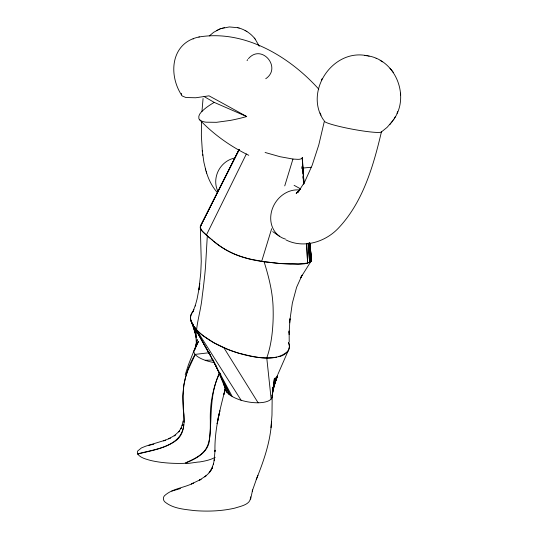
<?xml version="1.0" encoding="UTF-8"?>
<svg xmlns="http://www.w3.org/2000/svg" width="538" height="538" viewBox="0 0 538 538"><rect width="100%" height="100%" fill="white"/><g stroke="black" fill="none" stroke-linecap="round" stroke-linejoin="round"><path stroke-width="0.81" d="M289.088 334.542L289.148 330.978L289.209 342.067M184.097 422.364L182.994 395.934L183.761 385.181L185.442 377.589L187.87 370.426L195.227 354.522M201.481 121.326L201.367 135.751L202.382 151.736M289.108 332.867L290.029 318.772L289.673 322.813M201.084 225.328C198.226 229.571 204.864 233.196 207.305 235.92L205.543 266.344A152.099 48.205 -86.7 0 1 204.736 275.328L203.673 284.965A189.914 57.99 -86.6 0 1 202.194 296.458C200.856 312.403 194.541 327.75 196.457 343.876M201.972 111.406L203.068 98.494M210.553 470.938L212.113 468.174L208.421 473.568L204.837 476.829L205.967 475.881L199.43 480.172L201.077 479.297L191.42 483.971L193.411 483.063C184.09 487.946 172.241 488.43 164.399 495.828C162.893 497.549 163.115 500.185 164.715 501.766C172.913 508.706 184.487 509.325 194.695 510.629C208.085 511.618 221.683 511.134 234.803 508.128C240.298 506.265 251.32 504.604 250.412 496.85M257.937 475.289L256.263 479.513C263.701 461.079 270.372 441.98 271.502 421.967M270.997 427.703L271.979 415.128L272.181 396.694M289.955 319.686L292.349 303.116L296.613 287.258L302.074 275.153L300.634 277.796L311.61 260.345L309.787 243.102M199.618 284.562L199.766 283.546L198.872 289.868L200.741 273.277L201.259 261.448L200.311 226.424L239.208 149.517M272.194 396.519L274.434 378.221L272.127 395.632L275.698 377.777L272.416 392.316M183.767 424.63C181.857 446.97 154.581 449.21 137.62 453.87L137.365 451.927L137.775 450.918L141.4 447.952L145.751 446.17L165.448 440.131L163.653 440.884L170.264 438.093L168.703 438.833L175.227 435.114L174.164 435.908L179.41 431.066L178.717 431.906L181.293 427.865L180.849 428.739L182.382 424.637L182.133 425.538L183.048 420.958M195.852 346.411L196.431 342.558M181.407 93.383L181.481 94.923L182.187 95.959L185.926 97.539L195.765 97.761L209 95.825L216.619 99.967A119.019 4.143 28.6 0 1 237.413 111.4L246.68 116.551A60.034 16.127 -17.1 0 1 230.224 120.431L216.505 122.314L205.919 122.187A42.367 11.547 -17.2 0 1 198.885 118.649C197.809 114.372 202.187 111.184 204.951 108.656A61.393 16.833 -16.9 0 1 214.238 102.388M199.026 288.792L197.029 299.249L195.166 306.021M250.607 499.19L252.598 489.97L252.255 491.1L256.693 478.423M195.94 346.425L197.238 339.525L194.722 349.438L198.461 341.462L194.191 350.204M324.38 121.171L318.765 144.998L312.188 165.233L304.602 182.113L299.316 190.277L300.587 188.69L297.622 192.113M225.24 388.671L223.949 394.354L225.382 388.436A23.8 9.375 11.1 0 0 249.968 402.222A23.8 9.375 11.1 0 0 272.02 395.188M381.449 131.81C373.345 166.06 363.022 202.261 338.16 228.401C325.134 242.053 303.573 248.751 286.048 239.961M225.348 388.564C220.082 409.162 214.386 429.97 214.978 451.436L215.018 450.245L214.198 460.488L214.353 459.344L213.438 464.065L213.579 463.514L211.528 469.21L212.591 466.863L212.349 467.387M272.524 392.35L276.653 377.219L273.674 386.721M185.227 374.751L188.508 364.569L194.05 350.527M211.38 239.302C225.2 251.986 243.25 258.865 261.67 261.374L271.65 228.724M284.743 185.886L292.948 159.04A12.67 1.789 10.3 0 0 293.815 159.127C296.552 159.073 300.271 160.169 302.376 157.957L302.396 157.439L303.721 184.272M273.035 389.129L277.292 376.546L274.528 383.587L277.615 375.78M195.361 305.376L193.263 310.655M219.396 373.829C208.562 395.612 212.571 420.124 208.905 443.204C206.384 452.485 197.567 457.764 189.349 461.436C177.506 465.841 197.426 461.738 199.477 461.987C204.864 461.066 210.378 460.017 215.193 457.307M218.986 373.809C212.826 388.692 209.773 404.764 210.331 420.871C210.183 432.344 211.246 446.385 201.098 454.26C196.168 458.248 190.264 460.716 184.547 463.339C173.182 463.655 161.709 463.036 150.606 460.454C146.107 459.149 140.344 457.905 137.634 453.89M393.238 120.095C410.682 96.934 395.692 58.857 366.317 55.636M397.01 113.316L397.293 112.644M397.461 112.24L397.71 111.635M276.794 376.869L277.635 374.946M277.911 374.307L288.072 351.011A62.993 21.419 10.2 0 0 288.691 349.875L289.41 346.654L288.603 342.323M367.346 55.804C333.042 48.111 303.654 91.379 323.775 120.337M321.327 80.37L322.188 78.595M246.384 153.922L206.37 235.106L202.08 230.91L200.197 227.446M200.311 226.424L238.852 149.806M200.876 225.53L239.228 149.503M192.234 312.612L193.956 309.397M262.578 261.515L279.397 263.465A72.139 17.095 10.3 0 0 290.453 264.057C297.265 263.398 306.586 265.933 311.61 260.345L311.22 258.112M394.468 118.219L395.517 116.369M247.056 60.619L247.715 59.597M209.907 471.799L209.228 472.815L211.178 469.909M393.877 119.18L391.133 122.953M392.632 120.969L387.158 127.311L381.899 131.561M288.072 351.011C274.992 363.211 254.272 356.835 238.825 353.231C225.187 349.027 211.864 342.995 200.815 333.829A101.326 32.784 11.5 0 1 196.188 329.35C192.046 324.986 187.93 317.474 192.611 312.053A60.243 19.563 10.6 0 1 193.398 311.24M389.68 124.722L390.541 123.673M248.455 58.642C261.589 43.275 282.174 67.714 265.745 78.716M209.329 35.918L213.667 32.293L219.995 28.951M193.667 311.004C190.163 313.775 189.679 319.007 191.736 322.827L195.523 333.647M296.156 193.505L299.202 190.613M297.783 191.965L296.371 193.108L298.866 191.555L297.534 192.268M309.33 243.115L310.951 261.495L307.601 263.082L298.039 264.071L279.397 263.465L264.097 261.75L250.15 259.087A35.064 8.628 10.4 0 1 240.963 256.512C230.836 253.358 221.569 247.863 213.499 241.031M216.471 30.565L216.962 30.323M217.702 29.946L218.206 29.698M318.772 89.167C289.471 56.537 244.575 29.583 199.356 36.927C171.366 42.3 167.896 73.867 181.481 94.923M220.782 28.662L229.302 26.94L237.742 27.7M219.484 29.146L221.313 28.46M171.77 491.113L180.512 488.524M198.878 37.075L199.356 36.927M193.088 38.958L193.525 38.823M278.543 356.728C284.905 355.847 291.663 349.841 288.819 342.928M222.651 28.05L223.189 27.915M224.01 27.714L224.554 27.572M148.434 445.383L153.781 444.213M137.728 454.065C150.546 450.743 164.339 448.773 175.422 441.005C184.009 435.108 184.568 423.897 183.929 414.489C180.842 393.755 184.157 372.457 195.119 354.401L208.71 352.773M311.132 167.244L302.053 168.152M276.64 357.145C260.836 359.592 244.79 355.618 229.982 350.231A62.025 20.7 11 0 1 226.895 349.007L213.794 342.706L203.351 335.88A100.868 32.643 11.5 0 1 196.188 329.35A101.319 32.778 11.5 0 1 192.9 324.999L196.081 336.949L194.4 327.185L196.094 337.999M205.22 360.299L212.934 360.003M292.948 159.04L280.069 156.719L265.099 152.476M364.562 55.394L365.073 55.468M262.275 261.468L261.67 261.374M368.57 56.046L369.081 56.147M238.825 27.976C245.099 29.684 250.775 33.484 254.783 38.595M237.46 27.633L239.107 28.05M246.68 116.551L214.225 102.388L206.948 98.192A139.14 5.743 28.5 0 1 204.124 96.551M376.089 58.4L376.573 58.622M248.778 155.294C230.533 146.471 213.754 134.52 199.739 119.853M294.091 185.328L300.695 188.925M245.133 30.491L245.651 30.794M246.343 31.191L246.861 31.493M380.144 60.404L381.059 60.962M381.61 61.305L382.511 61.85M272.712 231.629L279.572 236.31M210.728 238.764L212.436 240.163M209.813 238.018L210.856 238.872M210.076 238.233L206.955 235.617M208.798 237.177L209.43 237.702M208.287 236.747L207.305 235.92M390.003 68.259L390.722 69.093M391.052 69.483L392.41 71.177M217.372 192.577C212.026 186.605 208.435 179.235 206.202 171.575M255.22 39.166L259.269 46.248M254.4 38.097L255.59 39.644M392.686 71.561L393.325 72.415M196.188 329.35L241.111 400.252M223.862 347.723L258.112 402.787M191.75 322.141L190.936 320.682L192.92 324.286M192.564 323.6L193.377 325.06M194.601 327.245L195.415 328.705M197.856 333.083L199.08 335.268M199.894 336.727L210.076 354.966L191.736 322.827M194.514 327.165L195.307 328.61M197.695 332.928L198.885 335.093M200.075 337.252L209.215 353.822M208.744 352.76L232.255 396.546M208.663 351.791L230.56 395.504M213.129 359.942L216.949 368.194M217.998 370.447L229.121 394.455M320.117 113.014L320.473 113.868M320.635 114.285L321.011 115.186M215.348 364.159L218.125 370.89M218.435 371.65L226.982 392.417M220.291 373.17L220.842 374.818M223.27 382.666L225.839 390.675M192.9 324.999L195.597 333.621M264.097 261.75C268.926 277.252 272.974 293.19 273.143 309.525A152.489 109.429 -67.6 0 1 273.055 321.327C272.49 333.715 270.91 346.19 266.767 357.925L271.139 399.028M202.261 150.721L203.895 162.247L205.758 170.042M205.341 168.616L206.639 173.088M202.671 154.245L202.806 155.354M309.693 242.894L311.61 260.345L309.827 242.873M302.053 166.35L302.302 168.845M303.15 177.163L303.318 178.824M302.053 167.21L302.215 168.885M309.222 243.136L310.951 261.495M302.558 166.249L303.002 171.259M303.15 172.933L304.031 182.954M302.423 166.255L302.8 171.272M303.176 176.282L303.358 178.791M308.166 243.169L309.606 262.396L308.247 243.136M304.051 183.666L302.221 157.701L303.015 173.586M400.628 94.325L400.662 94.964M400.575 93.161L400.608 93.881M303.15 176.094L303.533 183.626M306.62 243.842L307.601 263.082L306.653 243.795M285.496 239.094A25.932 22.367 -58 0 1 271.73 210.748A25.932 22.367 -58 0 1 299.195 189.968M218.031 191.535A22.562 20.249 -59.7 0 1 234.743 158.037M381.408 131.507A29.032 2.818 10.6 0 1 352.457 129.207A29.032 2.818 10.6 0 1 324.522 120.902M214.494 362.652A21.782 7.875 10 0 1 195.509 348.725M218.509 416.735L217.117 423.756L219.867 410.81L218.253 417.871L218.509 416.735M273.001 387.501L272.383 389.061L273.008 387.501"/></g></svg>
